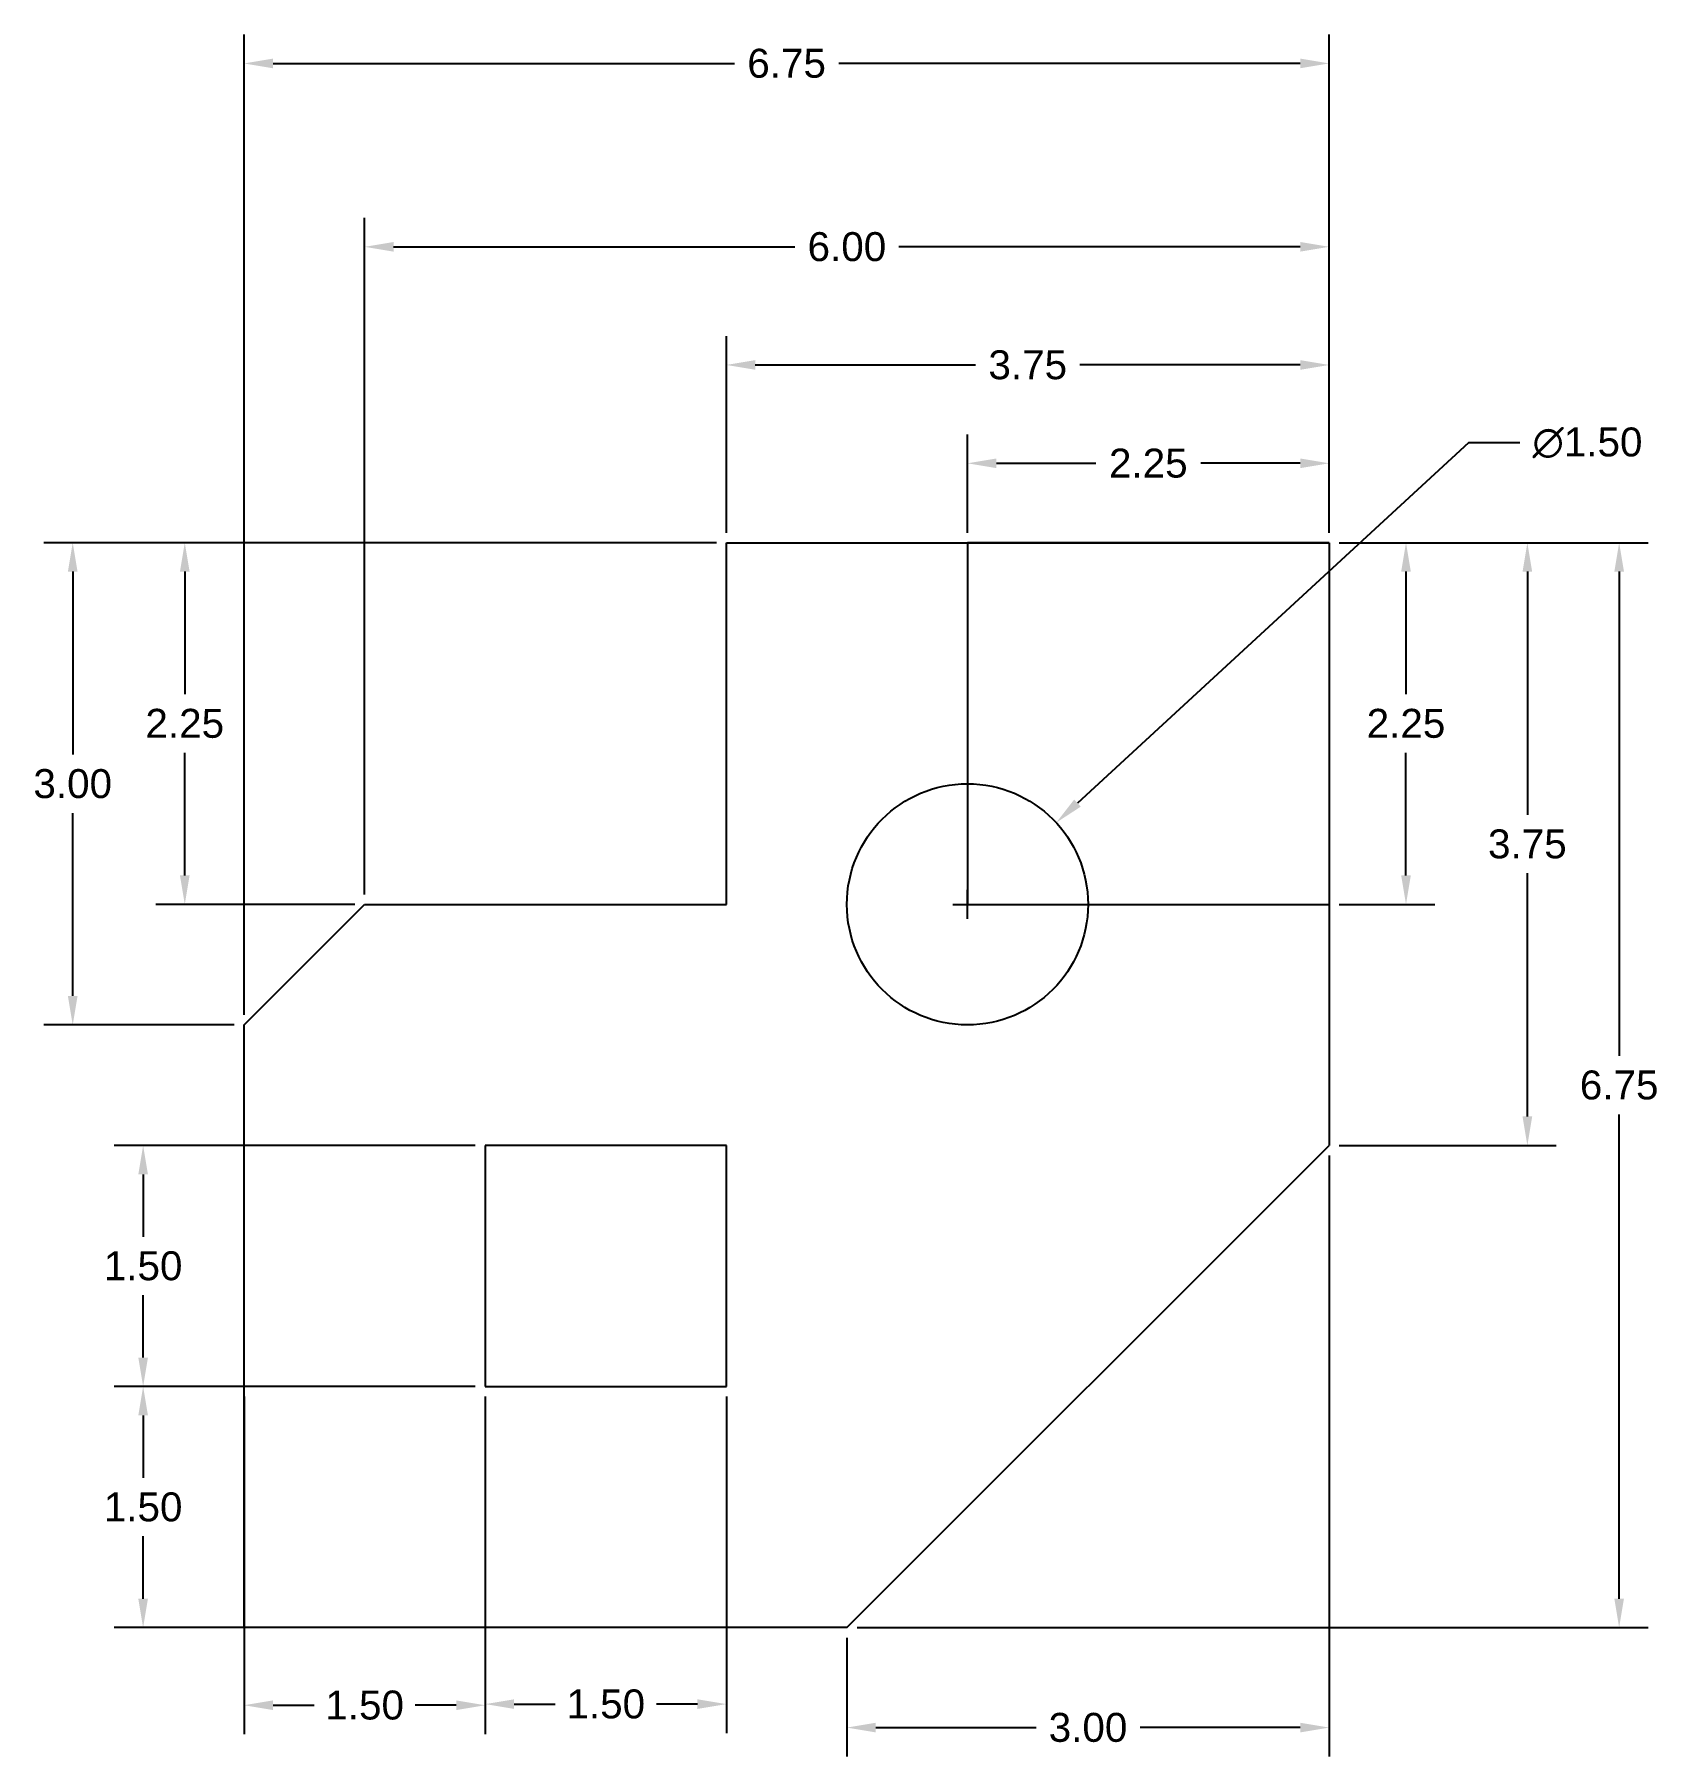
# Model space of a CAD drawing. Header units: inches. Extents: x 220.7 to 230.8, y 84 to 94.8.
import ezdxf

# ---------------------------------------------------------------- set-up
doc = ezdxf.new("R2010")
doc.units = ezdxf.units.IN
doc.header["$MEASUREMENT"] = 0
doc.styles.get("Standard").update_dxf_attribs({"font": 'arial.ttf'})
doc.dimstyles.get("Standard").update_dxf_attribs({"dimtxt": 0.18, "dimasz": 0.18, "dimexe": 0.18, "dimexo": 0.0625, "dimgap": 0.09, "dimtad": 0, "dimtih": 1, "dimtoh": 1, "dimzin": 0, "dimdsep": 46, "dimtxsty": 'Standard', "dimcen": 0.09, "dimclre": 3, "dimadec": 0, "dimazin": 0, "dimtfac": 1, "dimtofl": 0, "dimtmove": 0, "dimatfit": 3, "dimfxl": 1, "dimtolj": 1, "dimtzin": 0, "dimarcsym": 0})

# ---------------------------------------------------------------- blocks, each defined once
blk = doc.blocks.new('*D2')
at = {"color": 3, "lineweight": -2, "transparency": 16777216}
for p, q in [((222.009, 86.282), (222.009, 84.182)), ((223.509, 86.282), (223.509, 84.182))]:
    blk.add_line(p, q, dxfattribs=at)
at = {"color": 0, "lineweight": -2, "transparency": 16777216}
for p, q in [((222.189, 84.362), (222.444, 84.362)), ((223.329, 84.362), (223.074, 84.362))]:
    blk.add_line(p, q, dxfattribs=at)
at = {"color": 0, "transparency": 16777216}
for points in [[(222.189, 84.392), (222.189, 84.332), (222.009, 84.362)], [(223.329, 84.392), (223.329, 84.332), (223.509, 84.362)]]:
    blk.add_solid(points, dxfattribs=at)
at = {"layer": 'Defpoints', "color": 0, "transparency": 16777216}
for p in [(222.009, 86.345), (223.509, 86.345), (222.009, 84.362)]:
    blk.add_point(p, dxfattribs=at)
at = {"color": 0, "transparency": 16777216, "insert": (222.759, 84.362), "char_height": 0.18, "attachment_point": 5}
blk.add_mtext('\\A1;1.50', dxfattribs=at)
blk = doc.blocks.new('*D3')
at = {"color": 3, "lineweight": -2, "transparency": 16777216}
for p, q in [((223.509, 86.282), (223.509, 84.189)), ((225.009, 86.282), (225.009, 84.189))]:
    blk.add_line(p, q, dxfattribs=at)
at = {"color": 0, "lineweight": -2, "transparency": 16777216}
for p, q in [((223.689, 84.369), (223.944, 84.369)), ((224.829, 84.369), (224.574, 84.369))]:
    blk.add_line(p, q, dxfattribs=at)
at = {"color": 0, "transparency": 16777216}
for points in [[(223.689, 84.399), (223.689, 84.339), (223.509, 84.369)], [(224.829, 84.399), (224.829, 84.339), (225.009, 84.369)]]:
    blk.add_solid(points, dxfattribs=at)
at = {"layer": 'Defpoints', "color": 0, "transparency": 16777216}
for p in [(223.509, 86.345), (225.009, 86.345), (225.009, 84.369)]:
    blk.add_point(p, dxfattribs=at)
at = {"color": 0, "transparency": 16777216, "insert": (224.259, 84.369), "char_height": 0.18, "attachment_point": 5}
blk.add_mtext('\\A1;1.50', dxfattribs=at)
blk = doc.blocks.new('*D4')
at = {"color": 3, "lineweight": -2, "transparency": 16777216}
for p, q in [((223.447, 87.845), (221.201, 87.845)), ((223.447, 86.345), (221.201, 86.345))]:
    blk.add_line(p, q, dxfattribs=at)
at = {"color": 0, "lineweight": -2, "transparency": 16777216}
for p, q in [((221.381, 87.665), (221.381, 87.277)), ((221.381, 86.525), (221.381, 86.913))]:
    blk.add_line(p, q, dxfattribs=at)
at = {"color": 0, "transparency": 16777216}
for points in [[(221.351, 87.665), (221.411, 87.665), (221.381, 87.845)], [(221.351, 86.525), (221.411, 86.525), (221.381, 86.345)]]:
    blk.add_solid(points, dxfattribs=at)
at = {"layer": 'Defpoints', "color": 0, "transparency": 16777216}
for p in [(221.381, 87.845), (223.509, 87.845), (223.509, 86.345)]:
    blk.add_point(p, dxfattribs=at)
at = {"color": 0, "transparency": 16777216, "insert": (221.381, 87.095), "char_height": 0.18, "attachment_point": 5}
blk.add_mtext('\\A1;1.50', dxfattribs=at)
blk = doc.blocks.new('*D5')
at = {"color": 3, "lineweight": -2, "transparency": 16777216}
for p, q in [((223.447, 86.345), (221.201, 86.345)), ((223.447, 84.845), (221.201, 84.845))]:
    blk.add_line(p, q, dxfattribs=at)
at = {"color": 0, "lineweight": -2, "transparency": 16777216}
for p, q in [((221.381, 86.165), (221.381, 85.777)), ((221.381, 85.025), (221.381, 85.413))]:
    blk.add_line(p, q, dxfattribs=at)
at = {"color": 0, "transparency": 16777216}
for points in [[(221.351, 86.165), (221.411, 86.165), (221.381, 86.345)], [(221.351, 85.025), (221.411, 85.025), (221.381, 84.845)]]:
    blk.add_solid(points, dxfattribs=at)
at = {"layer": 'Defpoints', "color": 0, "transparency": 16777216}
for p in [(223.509, 86.345), (221.381, 84.845), (223.509, 84.845)]:
    blk.add_point(p, dxfattribs=at)
at = {"color": 0, "transparency": 16777216, "insert": (221.381, 85.595), "char_height": 0.18, "attachment_point": 5}
blk.add_mtext('\\A1;1.50', dxfattribs=at)
blk = doc.blocks.new('*D6')
at = {"color": 3, "lineweight": -2, "transparency": 16777216}
for p, q in [((224.947, 91.595), (220.763, 91.595)), ((221.947, 88.595), (220.763, 88.595))]:
    blk.add_line(p, q, dxfattribs=at)
at = {"color": 0, "lineweight": -2, "transparency": 16777216}
for p, q in [((220.943, 91.415), (220.943, 90.277)), ((220.943, 88.775), (220.943, 89.913))]:
    blk.add_line(p, q, dxfattribs=at)
at = {"color": 0, "transparency": 16777216}
for points in [[(220.913, 91.415), (220.973, 91.415), (220.943, 91.595)], [(220.913, 88.775), (220.973, 88.775), (220.943, 88.595)]]:
    blk.add_solid(points, dxfattribs=at)
at = {"layer": 'Defpoints', "color": 0, "transparency": 16777216}
for p in [(225.009, 91.595), (220.943, 88.595), (222.009, 88.595)]:
    blk.add_point(p, dxfattribs=at)
at = {"color": 0, "transparency": 16777216, "insert": (220.943, 90.095), "char_height": 0.18, "attachment_point": 5}
blk.add_mtext('\\A1;3.00', dxfattribs=at)
blk = doc.blocks.new('*D7')
at = {"color": 3, "lineweight": -2, "transparency": 16777216}
for p, q in [((224.947, 91.595), (221.46, 91.595)), ((222.697, 89.345), (221.46, 89.345))]:
    blk.add_line(p, q, dxfattribs=at)
at = {"color": 0, "lineweight": -2, "transparency": 16777216}
for p, q in [((221.64, 91.415), (221.64, 90.652)), ((221.64, 89.525), (221.64, 90.288))]:
    blk.add_line(p, q, dxfattribs=at)
at = {"color": 0, "transparency": 16777216}
for points in [[(221.61, 91.415), (221.67, 91.415), (221.64, 91.595)], [(221.61, 89.525), (221.67, 89.525), (221.64, 89.345)]]:
    blk.add_solid(points, dxfattribs=at)
at = {"layer": 'Defpoints', "color": 0, "transparency": 16777216}
for p in [(221.64, 91.595), (225.009, 91.595), (222.759, 89.345)]:
    blk.add_point(p, dxfattribs=at)
at = {"color": 0, "transparency": 16777216, "insert": (221.64, 90.47), "char_height": 0.18, "attachment_point": 5}
blk.add_mtext('\\A1;2.25', dxfattribs=at)
blk = doc.blocks.new('*D8')
at = {"color": 3, "lineweight": -2, "transparency": 16777216}
for p, q in [((226.509, 91.657), (226.509, 92.269)), ((228.759, 91.657), (228.759, 92.269))]:
    blk.add_line(p, q, dxfattribs=at)
at = {"color": 0, "lineweight": -2, "transparency": 16777216}
for p, q in [((226.689, 92.089), (227.308, 92.089)), ((228.579, 92.089), (227.96, 92.089))]:
    blk.add_line(p, q, dxfattribs=at)
at = {"color": 0, "transparency": 16777216}
for points in [[(226.689, 92.119), (226.689, 92.059), (226.509, 92.089)], [(228.579, 92.119), (228.579, 92.059), (228.759, 92.089)]]:
    blk.add_solid(points, dxfattribs=at)
at = {"layer": 'Defpoints', "color": 0, "transparency": 16777216}
for p in [(228.759, 92.089), (226.509, 91.595), (228.759, 91.595)]:
    blk.add_point(p, dxfattribs=at)
at = {"color": 0, "transparency": 16777216, "insert": (227.634, 92.089), "char_height": 0.18, "attachment_point": 5}
blk.add_mtext('\\A1;2.25', dxfattribs=at)
blk = doc.blocks.new('*D9')
at = {"color": 3, "lineweight": -2, "transparency": 16777216}
for p, q in [((225.009, 91.657), (225.009, 92.881)), ((228.759, 91.657), (228.759, 92.881))]:
    blk.add_line(p, q, dxfattribs=at)
at = {"color": 0, "lineweight": -2, "transparency": 16777216}
for p, q in [((225.189, 92.701), (226.56, 92.701)), ((228.579, 92.701), (227.209, 92.701))]:
    blk.add_line(p, q, dxfattribs=at)
at = {"color": 0, "transparency": 16777216}
for points in [[(225.189, 92.731), (225.189, 92.671), (225.009, 92.701)], [(228.579, 92.731), (228.579, 92.671), (228.759, 92.701)]]:
    blk.add_solid(points, dxfattribs=at)
at = {"layer": 'Defpoints', "color": 0, "transparency": 16777216}
for p in [(228.759, 92.701), (225.009, 91.595), (228.759, 91.595)]:
    blk.add_point(p, dxfattribs=at)
at = {"color": 0, "transparency": 16777216, "insert": (226.884, 92.701), "char_height": 0.18, "attachment_point": 5}
blk.add_mtext('\\A1;3.75', dxfattribs=at)
blk = doc.blocks.new('*D10')
at = {"color": 3, "lineweight": -2, "transparency": 16777216}
for p, q in [((222.759, 89.407), (222.759, 93.616)), ((228.759, 91.657), (228.759, 93.616))]:
    blk.add_line(p, q, dxfattribs=at)
at = {"color": 0, "lineweight": -2, "transparency": 16777216}
for p, q in [((222.939, 93.436), (225.435, 93.436)), ((228.579, 93.436), (226.083, 93.436))]:
    blk.add_line(p, q, dxfattribs=at)
at = {"color": 0, "transparency": 16777216}
for points in [[(222.939, 93.466), (222.939, 93.406), (222.759, 93.436)], [(228.579, 93.466), (228.579, 93.406), (228.759, 93.436)]]:
    blk.add_solid(points, dxfattribs=at)
at = {"layer": 'Defpoints', "color": 0, "transparency": 16777216}
for p in [(228.759, 93.436), (228.759, 91.595), (222.759, 89.345)]:
    blk.add_point(p, dxfattribs=at)
at = {"color": 0, "transparency": 16777216, "insert": (225.759, 93.436), "char_height": 0.18, "attachment_point": 5}
blk.add_mtext('\\A1;6.00', dxfattribs=at)
blk = doc.blocks.new('*D11')
at = {"color": 3, "lineweight": -2, "transparency": 16777216}
for p, q in [((222.009, 88.657), (222.009, 94.757)), ((228.759, 93.499), (228.759, 94.757))]:
    blk.add_line(p, q, dxfattribs=at)
at = {"color": 0, "lineweight": -2, "transparency": 16777216}
for p, q in [((222.189, 94.577), (225.059, 94.577)), ((228.579, 94.577), (225.709, 94.577))]:
    blk.add_line(p, q, dxfattribs=at)
at = {"color": 0, "transparency": 16777216}
for points in [[(222.189, 94.607), (222.189, 94.547), (222.009, 94.577)], [(228.579, 94.607), (228.579, 94.547), (228.759, 94.577)]]:
    blk.add_solid(points, dxfattribs=at)
at = {"layer": 'Defpoints', "color": 0, "transparency": 16777216}
for p in [(228.759, 94.577), (228.759, 93.436), (222.009, 88.595)]:
    blk.add_point(p, dxfattribs=at)
at = {"color": 0, "transparency": 16777216, "insert": (225.384, 94.577), "char_height": 0.18, "attachment_point": 5}
blk.add_mtext('\\A1;6.75', dxfattribs=at)
blk = doc.blocks.new('*D12')
at = {"color": 3, "lineweight": -2, "transparency": 16777216}
for p, q in [((228.822, 91.595), (229.417, 91.595)), ((228.822, 89.345), (229.417, 89.345))]:
    blk.add_line(p, q, dxfattribs=at)
at = {"color": 0, "lineweight": -2, "transparency": 16777216}
for p, q in [((229.237, 91.415), (229.237, 90.652)), ((229.237, 89.525), (229.237, 90.288))]:
    blk.add_line(p, q, dxfattribs=at)
at = {"color": 0, "transparency": 16777216}
for points in [[(229.207, 91.415), (229.267, 91.415), (229.237, 91.595)], [(229.207, 89.525), (229.267, 89.525), (229.237, 89.345)]]:
    blk.add_solid(points, dxfattribs=at)
at = {"layer": 'Defpoints', "color": 0, "transparency": 16777216}
for p in [(228.759, 91.595), (228.759, 89.345), (229.237, 89.345)]:
    blk.add_point(p, dxfattribs=at)
at = {"color": 0, "transparency": 16777216, "insert": (229.237, 90.47), "char_height": 0.18, "attachment_point": 5}
blk.add_mtext('\\A1;2.25', dxfattribs=at)
blk = doc.blocks.new('*D13')
at = {"color": 3, "lineweight": -2, "transparency": 16777216}
for p, q in [((228.822, 91.595), (230.172, 91.595)), ((228.822, 87.845), (230.172, 87.845))]:
    blk.add_line(p, q, dxfattribs=at)
at = {"color": 0, "lineweight": -2, "transparency": 16777216}
for p, q in [((229.992, 91.415), (229.992, 89.902)), ((229.992, 88.025), (229.992, 89.538))]:
    blk.add_line(p, q, dxfattribs=at)
at = {"color": 0, "transparency": 16777216}
for points in [[(229.962, 91.415), (230.022, 91.415), (229.992, 91.595)], [(229.962, 88.025), (230.022, 88.025), (229.992, 87.845)]]:
    blk.add_solid(points, dxfattribs=at)
at = {"layer": 'Defpoints', "color": 0, "transparency": 16777216}
for p in [(228.759, 91.595), (228.759, 87.845), (229.992, 87.845)]:
    blk.add_point(p, dxfattribs=at)
at = {"color": 0, "transparency": 16777216, "insert": (229.992, 89.72), "char_height": 0.18, "attachment_point": 5}
blk.add_mtext('\\A1;3.75', dxfattribs=at)
blk = doc.blocks.new('*D14')
at = {"color": 3, "lineweight": -2, "transparency": 16777216}
for p, q in [((228.822, 91.595), (230.743, 91.595)), ((225.822, 84.845), (230.743, 84.845))]:
    blk.add_line(p, q, dxfattribs=at)
at = {"color": 0, "lineweight": -2, "transparency": 16777216}
for p, q in [((230.563, 91.415), (230.563, 88.402)), ((230.563, 85.025), (230.563, 88.038))]:
    blk.add_line(p, q, dxfattribs=at)
at = {"color": 0, "transparency": 16777216}
for points in [[(230.533, 91.415), (230.593, 91.415), (230.563, 91.595)], [(230.533, 85.025), (230.593, 85.025), (230.563, 84.845)]]:
    blk.add_solid(points, dxfattribs=at)
at = {"layer": 'Defpoints', "color": 0, "transparency": 16777216}
for p in [(228.759, 91.595), (225.759, 84.845), (230.563, 84.845)]:
    blk.add_point(p, dxfattribs=at)
at = {"color": 0, "transparency": 16777216, "insert": (230.563, 88.22), "char_height": 0.18, "attachment_point": 5}
blk.add_mtext('\\A1;6.75', dxfattribs=at)
blk = doc.blocks.new('*D15')
at = {"color": 3, "lineweight": -2, "transparency": 16777216}
for p, q in [((228.759, 87.782), (228.759, 84.043)), ((225.759, 84.782), (225.759, 84.043))]:
    blk.add_line(p, q, dxfattribs=at)
at = {"color": 0, "lineweight": -2, "transparency": 16777216}
for p, q in [((225.939, 84.223), (226.936, 84.223)), ((228.579, 84.223), (227.583, 84.223))]:
    blk.add_line(p, q, dxfattribs=at)
at = {"color": 0, "transparency": 16777216}
for points in [[(225.939, 84.253), (225.939, 84.193), (225.759, 84.223)], [(228.579, 84.253), (228.579, 84.193), (228.759, 84.223)]]:
    blk.add_solid(points, dxfattribs=at)
at = {"layer": 'Defpoints', "color": 0, "transparency": 16777216}
for p in [(228.759, 87.845), (225.759, 84.845), (225.759, 84.223)]:
    blk.add_point(p, dxfattribs=at)
at = {"color": 0, "transparency": 16777216, "insert": (227.259, 84.223), "char_height": 0.18, "attachment_point": 5}
blk.add_mtext('\\A1;3.00', dxfattribs=at)
blk = doc.blocks.new('*D16')
at = {"color": 0, "lineweight": -2, "transparency": 16777216}
for p, q in [((229.625, 92.216), (227.193, 89.975)), ((229.945, 92.216), (229.625, 92.216))]:
    blk.add_line(p, q, dxfattribs=at)
at = {"color": 3, "lineweight": -2, "transparency": 16777216}
for p, q in [((226.509, 89.255), (226.509, 89.435)), ((226.419, 89.345), (226.599, 89.345))]:
    blk.add_line(p, q, dxfattribs=at)
at = {"color": 0, "transparency": 16777216}
blk.add_solid([(227.173, 89.997), (227.214, 89.953), (227.061, 89.853)], dxfattribs=at)
at = {"layer": 'Defpoints', "color": 0, "transparency": 16777216}
for p in [(227.061, 89.853), (225.958, 88.837)]:
    blk.add_point(p, dxfattribs=at)
at = {"color": 0, "transparency": 16777216, "insert": (230.366, 92.216), "char_height": 0.18, "attachment_point": 5}
blk.add_mtext('\\A1;∅1.50', dxfattribs=at)

msp = doc.modelspace()

# ---------------------------------------------------------------- linework, layer by layer
for p, q in [((225.009, 89.345), (225.009, 91.595)), ((225.009, 91.595), (228.759, 91.595)), ((228.759, 91.595), (226.509, 91.595)), ((226.509, 91.595), (226.509, 89.345)), ((228.759, 91.595), (228.759, 87.845)), ((222.009, 88.595), (222.759, 89.345)), ((222.759, 89.345), (225.009, 89.345)), ((226.509, 89.345), (228.759, 89.345)), ((222.009, 87.845), (222.009, 88.595)), ((222.009, 86.345), (222.009, 87.845)), ((225.009, 87.845), (223.509, 87.845)), ((223.509, 87.845), (223.509, 86.345)), ((225.009, 86.345), (225.009, 87.845)), ((225.759, 84.845), (228.759, 87.845)), ((222.009, 84.845), (222.009, 86.345)), ((223.509, 86.345), (225.009, 86.345)), ((223.509, 84.845), (222.009, 84.845)), ((225.759, 84.845), (223.509, 84.845))]:
    msp.add_line(p, q)
msp.add_circle((226.509, 89.345), 0.75)

# ---------------------------------------------------------------- dimensions: what is measured, and where the dimension line sits
for base, p1, p2, picture, middle in [((228.759, 94.577), (222.009, 88.595), (228.759, 93.436), '*D11', (225.384, 94.577)), ((228.759, 93.436), (222.759, 89.345), (228.759, 91.595), '*D10', (225.759, 93.436)), ((228.759, 92.701), (225.009, 91.595), (228.759, 91.595), '*D9', (226.884, 92.701)), ((228.759, 92.089), (226.509, 91.595), (228.759, 91.595), '*D8', (227.634, 92.089)), ((225.759, 84.223), (228.759, 87.845), (225.759, 84.845), '*D15', (227.259, 84.223)), ((222.009, 84.362), (223.509, 86.345), (222.009, 86.345), '*D2', (222.759, 84.362)), ((225.009, 84.369), (223.509, 86.345), (225.009, 86.345), '*D3', (224.259, 84.369))]:
    dim = msp.add_linear_dim(base=base, p1=p1, p2=p2, dimstyle='Standard')
    dim.commit()
    dim.dimension.update_dxf_attribs({"geometry": picture, "text_midpoint": middle})
dim = msp.add_diameter_dim_2p(p1=(225.958, 88.837), p2=(227.061, 89.853), dimstyle='Standard')
dim.commit()
dim.dimension.update_dxf_attribs({"geometry": '*D16', "text_midpoint": (230.366, 92.216), "dimtype": 163})
for base, p1, p2, picture, middle in [((220.943, 88.595), (225.009, 91.595), (222.009, 88.595), '*D6', (220.943, 90.095)), ((221.64, 91.595), (222.759, 89.345), (225.009, 91.595), '*D7', (221.64, 90.47)), ((230.563, 84.845), (228.759, 91.595), (225.759, 84.845), '*D14', (230.563, 88.22)), ((229.237, 89.345), (228.759, 91.595), (228.759, 89.345), '*D12', (229.237, 90.47)), ((229.992, 87.845), (228.759, 91.595), (228.759, 87.845), '*D13', (229.992, 89.72)), ((221.381, 87.845), (223.509, 86.345), (223.509, 87.845), '*D4', (221.381, 87.095)), ((221.381, 84.845), (223.509, 86.345), (223.509, 84.845), '*D5', (221.381, 85.595))]:
    dim = msp.add_linear_dim(base=base, p1=p1, p2=p2, angle=90, dimstyle='Standard')
    dim.commit()
    dim.dimension.update_dxf_attribs({"geometry": picture, "text_midpoint": middle})

doc.saveas('drawing.dxf')
